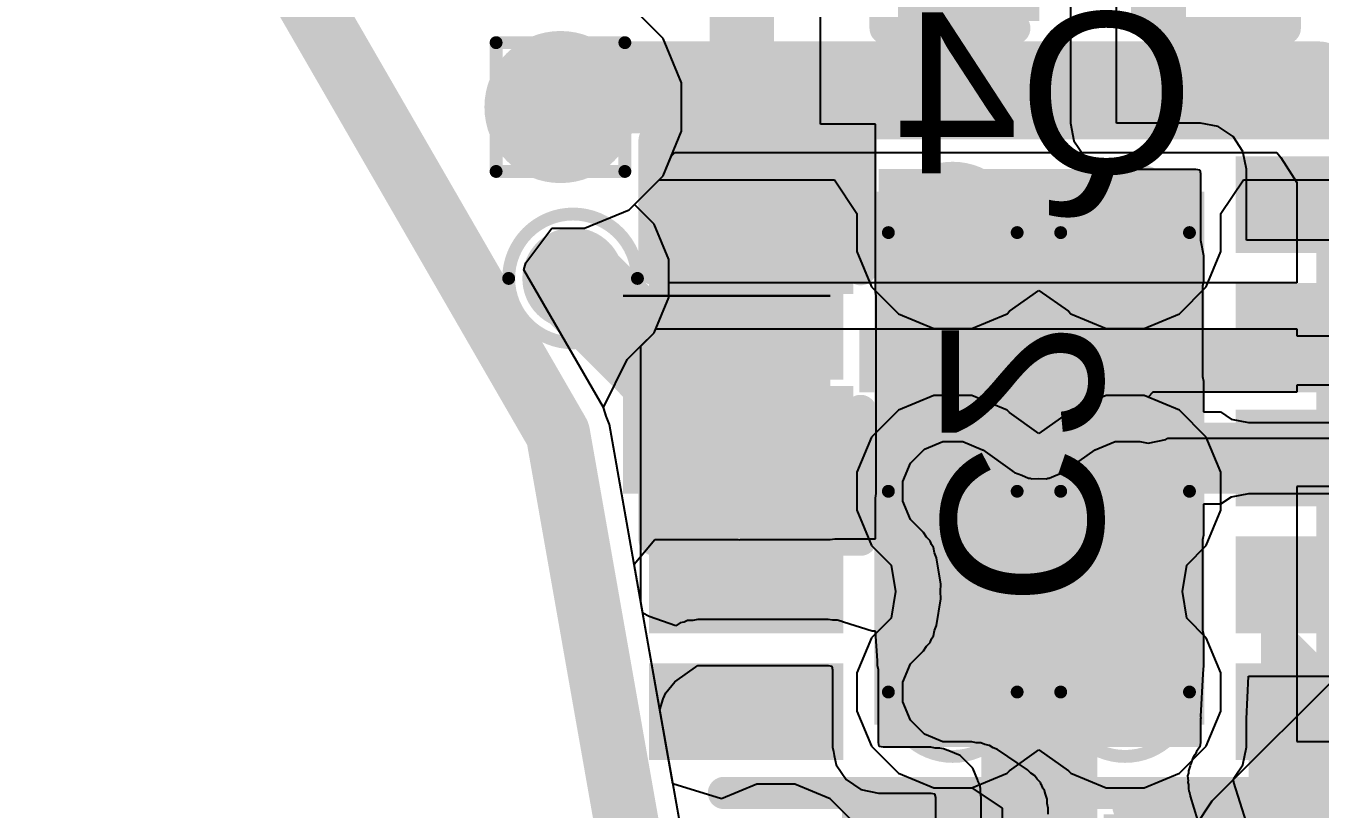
# Model space of a CAD drawing. Header units: inches. Extents: x -13 to 254, y -7 to 63.
# Drawn here: x -7.52 to -2.42, y 21.26 to 24.35 of the extents above; entities that cross this region are included whole.
import ezdxf

# ---------------------------------------------------------------- set-up
doc = ezdxf.new("R2010")
doc.units = ezdxf.units.IN
for name, color, linetype in [('Board Shape', 216, 'Continuous'), ('Bottom Layer', 5, 'Continuous'), ('Bottom Overlay', 54, 'Continuous'), ('Bottom Paste', 16, 'Continuous'), ('Bottom Solder', 6, 'Continuous'), ('Drill Drawing', 1, 'Continuous'), ('GND', 16, 'Continuous'), ('POWER', 76, 'Continuous'), ('Top Layer', 1, 'Continuous'), ('Top Overlay', 2, 'Continuous'), ('Top Paste', 8, 'Continuous'), ('Top Solder', 216, 'Continuous'), ('Via Holes', 16, 'Continuous')]:
    doc.layers.add(name, color=color, linetype=linetype)
doc.styles.add('Arial', font='', dxfattribs={"height": 0.2})
doc.styles.get('Arial').set_extended_font_data('Arial')

# ---------------------------------------------------------------- blocks, each defined once
blk = doc.blocks.new('SON_10_EP_2_5_2_5__1')
at = {"layer": 'Top Layer'}
for points in [[(-1.49, 1.14), (-0.825, 1.14), (-0.825, 0.86), (-1.49, 0.86)], [(0.825, 1.14), (1.49, 1.14), (1.49, 0.86), (0.825, 0.86)], [(-0.6, 1), (0.6, 1), (0.6, -1), (-0.6, -1)], [(-1.49, 0.6399), (-0.825, 0.6399), (-0.825, 0.3599), (-1.49, 0.3599)], [(0.825, 0.6399), (1.49, 0.6399), (1.49, 0.3599), (0.825, 0.3599)], [(-1.49, 0.14), (-0.825, 0.14), (-0.825, -0.14), (-1.49, -0.14)], [(0.825, 0.14), (1.49, 0.14), (1.49, -0.14), (0.825, -0.14)], [(-1.49, -0.3601), (-0.825, -0.3601), (-0.825, -0.6401), (-1.49, -0.6401)], [(0.825, -0.3601), (1.49, -0.3601), (1.49, -0.6401), (0.825, -0.6401)], [(-1.49, -0.86), (-0.825, -0.86), (-0.825, -1.14), (-1.49, -1.14)], [(0.825, -0.86), (1.49, -0.86), (1.49, -1.14), (0.825, -1.14)]]:
    blk.add_hatch(color=1, dxfattribs=at).paths.add_polyline_path(points)
at = {"layer": 'Top Paste'}
for points in [[(-1.49, 1.14), (-0.825, 1.14), (-0.825, 0.86), (-1.49, 0.86)], [(0.825, 1.14), (1.49, 1.14), (1.49, 0.86), (0.825, 0.86)], [(-0.6, 1), (0.6, 1), (0.6, -1), (-0.6, -1)], [(-1.49, 0.6399), (-0.825, 0.6399), (-0.825, 0.3599), (-1.49, 0.3599)], [(0.825, 0.6399), (1.49, 0.6399), (1.49, 0.3599), (0.825, 0.3599)], [(-1.49, 0.14), (-0.825, 0.14), (-0.825, -0.14), (-1.49, -0.14)], [(0.825, 0.14), (1.49, 0.14), (1.49, -0.14), (0.825, -0.14)], [(-1.49, -0.3601), (-0.825, -0.3601), (-0.825, -0.6401), (-1.49, -0.6401)], [(0.825, -0.3601), (1.49, -0.3601), (1.49, -0.6401), (0.825, -0.6401)], [(-1.49, -0.86), (-0.825, -0.86), (-0.825, -1.14), (-1.49, -1.14)], [(0.825, -0.86), (1.49, -0.86), (1.49, -1.14), (0.825, -1.14)]]:
    blk.add_hatch(color=8, dxfattribs=at).paths.add_polyline_path(points)
at = {"layer": 'Top Solder'}
for points in [[(-1.5408, 1.1908), (-0.7742, 1.1908), (-0.7742, 0.8092), (-1.5408, 0.8092)], [(0.7742, 1.1908), (1.5408, 1.1908), (1.5408, 0.8092), (0.7742, 0.8092)], [(-0.6508, 1.0508), (0.6508, 1.0508), (0.6508, -1.0508), (-0.6508, -1.0508)], [(-1.5408, 0.6907), (-0.7742, 0.6907), (-0.7742, 0.3091), (-1.5408, 0.3091)], [(0.7742, 0.6907), (1.5408, 0.6907), (1.5408, 0.3091), (0.7742, 0.3091)], [(-1.5408, 0.1908), (-0.7742, 0.1908), (-0.7742, -0.1908), (-1.5408, -0.1908)], [(0.7742, 0.1908), (1.5408, 0.1908), (1.5408, -0.1908), (0.7742, -0.1908)], [(-1.5408, -0.3093), (-0.7742, -0.3093), (-0.7742, -0.6909), (-1.5408, -0.6909)], [(0.7742, -0.3093), (1.5408, -0.3093), (1.5408, -0.6909), (0.7742, -0.6909)], [(-1.5408, -0.8092), (-0.7742, -0.8092), (-0.7742, -1.1908), (-1.5408, -1.1908)], [(0.7742, -0.8092), (1.5408, -0.8092), (1.5408, -1.1908), (0.7742, -1.1908)]]:
    blk.add_hatch(color=216, dxfattribs=at).paths.add_polyline_path(points)
at = {"layer": 'Top Overlay', "const_width": 0.127}
for points in [[(1.2446, 1.3208), (-1.27, 1.3208)], [(-1.6147, 1.0254), (-1.7417, 1.1524)], [(-1.7417, 0.8984), (-1.7417, 1.1524)], [(-1.6147, 1.0254), (-1.7417, 0.8984)], [(1.2446, -1.3208), (-1.27, -1.3208)]]:
    blk.add_lwpolyline(points, dxfattribs=at)
at = {"layer": 'Top Overlay', "const_width": 0.0635}
for points in [[(-1.3017, 1.3208, 1), (-1.2383, 1.3208, 1)], [(1.2128, 1.3208, 1), (1.2764, 1.3208, 1)], [(-1.7734, 1.1524, 1), (-1.7099, 1.1524, 1)], [(-1.7734, 1.1524, 1), (-1.7099, 1.1524, 1)], [(-1.6464, 1.0254, 1), (-1.5829, 1.0254, 1)], [(-1.6464, 1.0254, 1), (-1.5829, 1.0254, 1)], [(-1.7734, 0.8984, 1), (-1.7099, 0.8984, 1)], [(-1.7734, 0.8984, 1), (-1.7099, 0.8984, 1)], [(-1.3017, -1.3208, 1), (-1.2383, -1.3208, 1)], [(1.2128, -1.3208, 1), (1.2764, -1.3208, 1)]]:
    blk.add_lwpolyline(points, format="xyb", close=True, dxfattribs=at)
blk = doc.blocks.new('20_VQFN__3_3__B_50')
at = {"layer": 'Bottom Solder'}
for points in [[(-1.8516, 1.0266), (-0.9484, 1.0266), (-0.9484, 0.5734), (-1.8516, 0.5734)], [(-1.8516, 0.6266), (-0.9484, 0.6266), (-0.9484, 0.1734), (-1.8516, 0.1734)], [(-1.8516, 0.2266), (-0.9484, 0.2266), (-0.9484, -0.2266), (-1.8516, -0.2266)], [(-1.8516, -0.1734), (-0.9484, -0.1734), (-0.9484, -0.6266), (-1.8516, -0.6266)], [(-1.8516, -0.5734), (-0.9484, -0.5734), (-0.9484, -1.0266), (-1.8516, -1.0266)]]:
    blk.add_hatch(color=6, dxfattribs=at).paths.add_polyline_path(points)
at = {"layer": 'Bottom Overlay', "const_width": 0.127}
for points in [[(-2.0066, -0.6858), (-1.8796, -0.8128)], [(-2.0066, -0.9398), (-2.0066, -0.6858)], [(-2.0066, -0.9398), (-1.8796, -0.8128)]]:
    blk.add_lwpolyline(points, dxfattribs=at)
at = {"layer": 'Bottom Overlay', "const_width": 0.0635}
for points in [[(-2.0383, -0.6858, 1), (-1.9748, -0.6858, 1)], [(-2.0383, -0.6858, 1), (-1.9748, -0.6858, 1)], [(-1.9114, -0.8128, 1), (-1.8478, -0.8128, 1)], [(-1.9114, -0.8128, 1), (-1.8478, -0.8128, 1)], [(-2.0383, -0.9398, 1), (-1.9748, -0.9398, 1)], [(-2.0383, -0.9398, 1), (-1.9748, -0.9398, 1)]]:
    blk.add_lwpolyline(points, format="xyb", close=True, dxfattribs=at)
blk = doc.blocks.new('C___0402_70')
at = {"layer": 'Top Layer'}
for points in [[(-0.6985, -0.3175), (-0.6985, 0.3175), (-0.2413, 0.3175), (-0.2413, -0.3175)], [(0.2413, -0.3175), (0.2413, 0.3175), (0.6985, 0.3175), (0.6985, -0.3175)]]:
    blk.add_hatch(color=1, dxfattribs=at).paths.add_polyline_path(points)
at = {"layer": 'Top Paste'}
for points in [[(-0.6985, -0.3175), (-0.6985, 0.3175), (-0.2413, 0.3175), (-0.2413, -0.3175)], [(0.2413, -0.3175), (0.2413, 0.3175), (0.6985, 0.3175), (0.6985, -0.3175)]]:
    blk.add_hatch(color=8, dxfattribs=at).paths.add_polyline_path(points)
at = {"layer": 'Top Solder'}
for points in [[(-0.7585, -0.3775), (-0.7585, 0.3775), (-0.1813, 0.3775), (-0.1813, -0.3775)], [(0.1813, -0.3775), (0.1813, 0.3775), (0.7585, 0.3775), (0.7585, -0.3775)]]:
    blk.add_hatch(color=216, dxfattribs=at).paths.add_polyline_path(points)
at = {"layer": 'Top Overlay', "const_width": 0.127}
for points in [[(-0.2794, 0.4064), (-0.7874, 0.4064)], [(-0.7874, 0.4064), (-0.7874, -0.4064)], [(0.7874, 0.4064), (0.2794, 0.4064)], [(0.7874, 0.4064), (0.7874, -0.4064)], [(-0.2794, -0.4064), (-0.7874, -0.4064)], [(0.7874, -0.4064), (0.2794, -0.4064)]]:
    blk.add_lwpolyline(points, dxfattribs=at)
at = {"layer": 'Top Overlay', "const_width": 0.0635}
for points in [[(-0.8191, 0.4064, 1), (-0.7556, 0.4064, 1)], [(-0.8191, 0.4064, 1), (-0.7556, 0.4064, 1)], [(-0.3111, 0.4064, 1), (-0.2477, 0.4064, 1)], [(0.2477, 0.4064, 1), (0.3111, 0.4064, 1)], [(0.7556, 0.4064, 1), (0.8191, 0.4064, 1)], [(0.7556, 0.4064, 1), (0.8191, 0.4064, 1)], [(-0.8191, -0.4064, 1), (-0.7556, -0.4064, 1)], [(-0.8191, -0.4064, 1), (-0.7556, -0.4064, 1)], [(-0.3111, -0.4064, 1), (-0.2477, -0.4064, 1)], [(0.2477, -0.4064, 1), (0.3111, -0.4064, 1)], [(0.7556, -0.4064, 1), (0.8191, -0.4064, 1)], [(0.7556, -0.4064, 1), (0.8191, -0.4064, 1)]]:
    blk.add_lwpolyline(points, format="xyb", close=True, dxfattribs=at)
blk = doc.blocks.new('C___0402_B_73')
at = {"layer": 'Bottom Layer'}
for points in [[(-0.2413, 0.3175), (-0.2413, -0.3175), (-0.6985, -0.3175), (-0.6985, 0.3175)], [(0.6985, 0.3175), (0.6985, -0.3175), (0.2413, -0.3175), (0.2413, 0.3175)]]:
    blk.add_hatch(color=5, dxfattribs=at).paths.add_polyline_path(points)
at = {"layer": 'Bottom Paste'}
for points in [[(-0.2413, 0.3175), (-0.2413, -0.3175), (-0.6985, -0.3175), (-0.6985, 0.3175)], [(0.6985, 0.3175), (0.6985, -0.3175), (0.2413, -0.3175), (0.2413, 0.3175)]]:
    blk.add_hatch(color=16, dxfattribs=at).paths.add_polyline_path(points)
at = {"layer": 'Bottom Solder'}
for points in [[(-0.1813, 0.3775), (-0.1813, -0.3775), (-0.7585, -0.3775), (-0.7585, 0.3775)], [(0.7585, 0.3775), (0.7585, -0.3775), (0.1813, -0.3775), (0.1813, 0.3775)]]:
    blk.add_hatch(color=6, dxfattribs=at).paths.add_polyline_path(points)
at = {"layer": 'Bottom Overlay', "const_width": 0.127}
for points in [[(-0.7874, -0.4064), (-0.7874, 0.4064)], [(-0.2794, 0.4064), (-0.7874, 0.4064)], [(0.7874, 0.4064), (0.2794, 0.4064)], [(0.7874, -0.4064), (0.7874, 0.4064)], [(-0.2794, -0.4064), (-0.7874, -0.4064)], [(0.7874, -0.4064), (0.2794, -0.4064)]]:
    blk.add_lwpolyline(points, dxfattribs=at)
at = {"layer": 'Bottom Overlay', "const_width": 0.0635}
for points in [[(-0.8191, 0.4064, 1), (-0.7556, 0.4064, 1)], [(-0.8191, 0.4064, 1), (-0.7556, 0.4064, 1)], [(-0.3111, 0.4064, 1), (-0.2477, 0.4064, 1)], [(0.2477, 0.4064, 1), (0.3111, 0.4064, 1)], [(0.7556, 0.4064, 1), (0.8191, 0.4064, 1)], [(0.7556, 0.4064, 1), (0.8191, 0.4064, 1)], [(-0.8191, -0.4064, 1), (-0.7556, -0.4064, 1)], [(-0.8191, -0.4064, 1), (-0.7556, -0.4064, 1)], [(-0.3111, -0.4064, 1), (-0.2477, -0.4064, 1)], [(0.2477, -0.4064, 1), (0.3111, -0.4064, 1)], [(0.7556, -0.4064, 1), (0.8191, -0.4064, 1)], [(0.7556, -0.4064, 1), (0.8191, -0.4064, 1)]]:
    blk.add_lwpolyline(points, format="xyb", close=True, dxfattribs=at)
blk = doc.blocks.new('C___0402_B_74')
at = {"layer": 'Bottom Layer'}
for points in [[(-0.2413, 0.3175), (-0.2413, -0.3175), (-0.6985, -0.3175), (-0.6985, 0.3175)], [(0.6985, 0.3175), (0.6985, -0.3175), (0.2413, -0.3175), (0.2413, 0.3175)]]:
    blk.add_hatch(color=5, dxfattribs=at).paths.add_polyline_path(points)
at = {"layer": 'Bottom Paste'}
for points in [[(-0.2413, 0.3175), (-0.2413, -0.3175), (-0.6985, -0.3175), (-0.6985, 0.3175)], [(0.6985, 0.3175), (0.6985, -0.3175), (0.2413, -0.3175), (0.2413, 0.3175)]]:
    blk.add_hatch(color=16, dxfattribs=at).paths.add_polyline_path(points)
at = {"layer": 'Bottom Solder'}
for points in [[(-0.1813, 0.3775), (-0.1813, -0.3775), (-0.7585, -0.3775), (-0.7585, 0.3775)], [(0.7585, 0.3775), (0.7585, -0.3775), (0.1813, -0.3775), (0.1813, 0.3775)]]:
    blk.add_hatch(color=6, dxfattribs=at).paths.add_polyline_path(points)
at = {"layer": 'Bottom Overlay', "const_width": 0.127}
for points in [[(-0.7874, 0.4064), (-0.7874, -0.4064)], [(-0.2794, 0.4064), (-0.7874, 0.4064)], [(0.7874, 0.4064), (0.2794, 0.4064)], [(0.7874, 0.4064), (0.7874, -0.4064)], [(-0.2794, -0.4064), (-0.7874, -0.4064)], [(0.7874, -0.4064), (0.2794, -0.4064)]]:
    blk.add_lwpolyline(points, dxfattribs=at)
at = {"layer": 'Bottom Overlay', "const_width": 0.0635}
for points in [[(-0.8191, 0.4064, 1), (-0.7556, 0.4064, 1)], [(-0.8191, 0.4064, 1), (-0.7556, 0.4064, 1)], [(-0.3111, 0.4064, 1), (-0.2477, 0.4064, 1)], [(0.2477, 0.4064, 1), (0.3111, 0.4064, 1)], [(0.7556, 0.4064, 1), (0.8191, 0.4064, 1)], [(0.7556, 0.4064, 1), (0.8191, 0.4064, 1)], [(-0.8191, -0.4064, 1), (-0.7556, -0.4064, 1)], [(-0.8191, -0.4064, 1), (-0.7556, -0.4064, 1)], [(-0.3111, -0.4064, 1), (-0.2477, -0.4064, 1)], [(0.2477, -0.4064, 1), (0.3111, -0.4064, 1)], [(0.7556, -0.4064, 1), (0.8191, -0.4064, 1)], [(0.7556, -0.4064, 1), (0.8191, -0.4064, 1)]]:
    blk.add_lwpolyline(points, format="xyb", close=True, dxfattribs=at)

msp = doc.modelspace()

# ---------------------------------------------------------------- hatches: boundary and pattern name
at = {"layer": 'Bottom Layer'}
h = msp.add_hatch(color=5, dxfattribs=at)
edge = h.paths.add_edge_path()
edge.add_arc((-5.413, 24.0314), 0.3, 0, 360)
h = msp.add_hatch(color=5, dxfattribs=at)
edge = h.paths.add_edge_path()
edge.add_arc((-3.8656, 23.5362), 0.2, 0, 360)
h = msp.add_hatch(color=5, dxfattribs=at)
edge = h.paths.add_edge_path()
edge.add_arc((-3.1859, 23.5362), 0.2, 0, 360)
h = msp.add_hatch(color=5, dxfattribs=at)
edge = h.paths.add_edge_path()
edge.add_arc((-5.3634, 23.3554), 0.2, 0, 360)
msp.add_hatch(color=5, dxfattribs=at).paths.add_polyline_path([(-4.2343, 22.9064), (-1.6301, 22.9064), (-1.6301, 23.1564), (-4.2343, 23.1564)])
h = msp.add_hatch(color=5, dxfattribs=at)
edge = h.paths.add_edge_path()
edge.add_arc((-3.8656, 22.5158), 0.2, 0, 360)
h = msp.add_hatch(color=5, dxfattribs=at)
edge = h.paths.add_edge_path()
edge.add_arc((-3.1859, 22.5158), 0.2, 0, 360)
h = msp.add_hatch(color=5, dxfattribs=at)
edge = h.paths.add_edge_path()
edge.add_arc((-3.8656, 21.724), 0.2, 0, 360)
h = msp.add_hatch(color=5, dxfattribs=at)
edge = h.paths.add_edge_path()
edge.add_arc((-3.1859, 21.724), 0.2, 0, 360)
at = {"layer": 'GND'}
h = msp.add_hatch(color=16, dxfattribs=at)
edge = h.paths.add_edge_path()
edge.add_arc((-5.413, 24.0314), 0.3, 0, 360)
h = msp.add_hatch(color=16, dxfattribs=at)
edge = h.paths.add_edge_path()
edge.add_arc((-3.8656, 23.5362), 0.2, 0, 360)
h = msp.add_hatch(color=16, dxfattribs=at)
edge = h.paths.add_edge_path()
edge.add_arc((-3.1859, 23.5362), 0.2, 0, 360)
h = msp.add_hatch(color=16, dxfattribs=at)
edge = h.paths.add_edge_path()
edge.add_arc((-5.3634, 23.3554), 0.2, 0, 360)
h = msp.add_hatch(color=16, dxfattribs=at)
edge = h.paths.add_edge_path()
edge.add_arc((-3.8656, 22.5158), 0.2, 0, 360)
h = msp.add_hatch(color=16, dxfattribs=at)
edge = h.paths.add_edge_path()
edge.add_arc((-3.1859, 22.5158), 0.2, 0, 360)
h = msp.add_hatch(color=16, dxfattribs=at)
edge = h.paths.add_edge_path()
edge.add_arc((-3.8656, 21.724), 0.2, 0, 360)
h = msp.add_hatch(color=16, dxfattribs=at)
edge = h.paths.add_edge_path()
edge.add_arc((-3.1859, 21.724), 0.2, 0, 360)
at = {"layer": 'POWER'}
h = msp.add_hatch(color=76, dxfattribs=at)
edge = h.paths.add_edge_path()
edge.add_arc((-5.413, 24.0314), 0.3, 0, 360)
h = msp.add_hatch(color=76, dxfattribs=at)
edge = h.paths.add_edge_path()
edge.add_arc((-3.8656, 23.5362), 0.2, 0, 360)
h = msp.add_hatch(color=76, dxfattribs=at)
edge = h.paths.add_edge_path()
edge.add_arc((-3.1859, 23.5362), 0.2, 0, 360)
h = msp.add_hatch(color=76, dxfattribs=at)
edge = h.paths.add_edge_path()
edge.add_arc((-5.3634, 23.3554), 0.2, 0, 360)
h = msp.add_hatch(color=76, dxfattribs=at)
edge = h.paths.add_edge_path()
edge.add_arc((-3.8656, 22.5158), 0.2, 0, 360)
h = msp.add_hatch(color=76, dxfattribs=at)
edge = h.paths.add_edge_path()
edge.add_arc((-3.1859, 22.5158), 0.2, 0, 360)
h = msp.add_hatch(color=76, dxfattribs=at)
edge = h.paths.add_edge_path()
edge.add_arc((-3.8656, 21.724), 0.2, 0, 360)
h = msp.add_hatch(color=76, dxfattribs=at)
edge = h.paths.add_edge_path()
edge.add_arc((-3.1859, 21.724), 0.2, 0, 360)
at = {"layer": 'Top Layer'}
h = msp.add_hatch(color=1, dxfattribs=at)
edge = h.paths.add_edge_path()
edge.add_arc((-5.413, 24.0314), 0.3, 0, 360)
for points in [[(-4.1584, 21.5066), (-2.8884, 21.5066), (-2.8884, 23.7867), (-4.1584, 23.7867)], [(-5.1662, 23.2868), (-5.1662, 22.5066), (-4.3486, 22.5066), (-4.3486, 23.2868)], [(-2.6986, 22.9683), (-2.3661, 22.9683), (-2.3661, 23.3247), (-2.6986, 23.3247)], [(-3.5236, 22.7867), (-3.5236, 22.5066), (-2.0336, 22.5066), (-2.0336, 22.7867)], [(-2.6986, 21.9683), (-2.3661, 21.9683), (-2.3661, 22.3247), (-2.6986, 22.3247)], [(-3.753, 20.363), (-3.2958, 20.363), (-3.2958, 21.9163), (-3.753, 21.9163)], [(-2.6986, 21.7867), (-2.6986, 20.3476), (-1.9801, 20.3476), (-1.9801, 21.7867)]]:
    msp.add_hatch(color=1, dxfattribs=at).paths.add_polyline_path(points)
h = msp.add_hatch(color=1, dxfattribs=at)
edge = h.paths.add_edge_path()
edge.add_arc((-3.8656, 23.5362), 0.2, 0, 360)
h = msp.add_hatch(color=1, dxfattribs=at)
edge = h.paths.add_edge_path()
edge.add_arc((-3.1859, 23.5362), 0.2, 0, 360)
h = msp.add_hatch(color=1, dxfattribs=at)
edge = h.paths.add_edge_path()
edge.add_arc((-5.3634, 23.3554), 0.2, 0, 360)
h = msp.add_hatch(color=1, dxfattribs=at)
edge = h.paths.add_edge_path()
edge.add_arc((-3.8656, 22.5158), 0.2, 0, 360)
h = msp.add_hatch(color=1, dxfattribs=at)
edge = h.paths.add_edge_path()
edge.add_arc((-3.1859, 22.5158), 0.2, 0, 360)
h = msp.add_hatch(color=1, dxfattribs=at)
edge = h.paths.add_edge_path()
edge.add_arc((-3.8656, 21.724), 0.2, 0, 360)
h = msp.add_hatch(color=1, dxfattribs=at)
edge = h.paths.add_edge_path()
edge.add_arc((-3.1859, 21.724), 0.2, 0, 360)
at = {"layer": 'Via Holes'}
h = msp.add_hatch(color=7, dxfattribs=at)
edge = h.paths.add_edge_path()
edge.add_arc((-5.413, 24.0314), 0.15, 0, 360)
h = msp.add_hatch(color=7, dxfattribs=at)
edge = h.paths.add_edge_path()
edge.add_arc((-3.8656, 23.5362), 0.1, 0, 360)
h = msp.add_hatch(color=7, dxfattribs=at)
edge = h.paths.add_edge_path()
edge.add_arc((-3.1859, 23.5362), 0.1, 0, 360)
h = msp.add_hatch(color=7, dxfattribs=at)
edge = h.paths.add_edge_path()
edge.add_arc((-5.3634, 23.3554), 0.1, 0, 360)
h = msp.add_hatch(color=7, dxfattribs=at)
edge = h.paths.add_edge_path()
edge.add_arc((-3.8656, 22.5158), 0.1, 0, 360)
h = msp.add_hatch(color=7, dxfattribs=at)
edge = h.paths.add_edge_path()
edge.add_arc((-3.1859, 22.5158), 0.1, 0, 360)
h = msp.add_hatch(color=7, dxfattribs=at)
edge = h.paths.add_edge_path()
edge.add_arc((-3.8656, 21.724), 0.1, 0, 360)
h = msp.add_hatch(color=7, dxfattribs=at)
edge = h.paths.add_edge_path()
edge.add_arc((-3.1859, 21.724), 0.1, 0, 360)

# ---------------------------------------------------------------- linework, layer by layer
at = {"layer": 'Board Shape', "const_width": 0.254}
for points in [[(-12.5, 35), (-5.4232, 22.7426)], [(-5.4232, 22.7426), (-3, 9)]]:
    msp.add_lwpolyline(points, dxfattribs=at)
at = {"layer": 'Board Shape', "const_width": 0.127}
msp.add_lwpolyline([(-5.4867, 22.7426, 1), (-5.3597, 22.7426, 1)], format="xyb", close=True, dxfattribs=at)
msp.add_lwpolyline([(-5.4867, 22.7426, 1), (-5.3597, 22.7426, 1)], format="xyb", close=True, dxfattribs=at)
at = {"layer": 'Bottom Layer'}
for p, q in [((-4.9753, 23.8395), (-4.9625, 23.8523)), ((-4.9625, 23.8523), (-2.5874, 23.8523)), ((-2.5874, 23.8523), (-2.5721, 23.8325)), ((-5.0079, 23.7607), (-4.9753, 23.8395)), ((-2.5721, 23.8325), (-2.5079, 23.7342)), ((-5.1212, 23.6475), (-5.0079, 23.7607)), ((-2.5079, 23.7342), (-2.5079, 23.7342)), ((-2.5079, 23.7342), (-2.5079, 23.7342)), ((-2.5079, 23.7342), (-2.5079, 23.3377)), ((-5.0431, 23.5694), (-5.1212, 23.6475)), ((-4.9856, 23.4306), (-5.0431, 23.5694)), ((-4.9856, 23.3377), (-4.9856, 23.4306)), ((-2.5079, 23.3377), (-4.9856, 23.3377)), ((-5.0955, 23.089), (-5.0431, 23.1414)), ((-5.0431, 23.1414), (-5.0369, 23.1564)), ((-5.0369, 23.1564), (-2.5079, 23.1564)), ((-2.5079, 23.1564), (-2.5079, 23.1286)), ((-2.5079, 23.1286), (-1.6301, 23.1286)), ((-5.0955, 22.0771), (-5.0955, 23.089)), ((-1.6301, 22.9342), (-2.5079, 22.9342)), ((-2.5079, 22.9342), (-2.5079, 22.9064)), ((-3.9407, 22.8936), (-4.0796, 22.8361)), ((-3.7904, 22.8936), (-3.9407, 22.8936)), ((-3.6516, 22.8361), (-3.7904, 22.8936)), ((-3.2611, 22.8936), (-3.3999, 22.8361)), ((-3.1108, 22.8936), (-3.2611, 22.8936)), ((-3.0951, 22.8871), (-3.1108, 22.8936)), ((-3.0758, 22.9064), (-3.0951, 22.8871)), ((-2.5079, 22.9064), (-3.0758, 22.9064)), ((-4.0796, 22.8361), (-4.1859, 22.7298)), ((-3.6419, 22.8264), (-3.6516, 22.8361)), ((-3.5258, 22.7437), (-3.6419, 22.8264)), ((-3.4096, 22.8264), (-3.5258, 22.7437)), ((-3.3999, 22.8361), (-3.4096, 22.8264)), ((-4.1859, 22.7298), (-4.2434, 22.5909)), ((-3.0951, 22.7058), (-3.0257, 22.7196)), ((-3.0257, 22.7196), (-3.0175, 22.7251)), ((-3.0257, 22.7196), (-3.0257, 22.7196)), ((-3.0257, 22.7196), (-3.0257, 22.7196)), ((-3.0175, 22.7251), (-1.6301, 22.7251)), ((-4.0322, 22.6271), (-3.9769, 22.6824)), ((-3.9769, 22.6824), (-3.9047, 22.7123)), ((-3.9047, 22.7123), (-3.8265, 22.7123)), ((-3.8265, 22.7123), (-3.7481, 22.6798)), ((-3.7481, 22.6798), (-3.7471, 22.6787)), ((-3.7471, 22.6787), (-3.6309, 22.596)), ((-3.4206, 22.596), (-3.3045, 22.6787)), ((-3.3045, 22.6787), (-3.3034, 22.6798)), ((-3.3034, 22.6798), (-3.225, 22.7123)), ((-3.225, 22.7123), (-3.1278, 22.7123)), ((-3.1278, 22.7123), (-3.0951, 22.7058)), ((-3.0951, 22.7058), (-3.0951, 22.7058)), ((-3.0951, 22.7058), (-3.0951, 22.7058)), ((-4.0621, 22.5549), (-4.0322, 22.6271)), ((-4.2434, 22.5909), (-4.2434, 22.4407)), ((-3.6309, 22.596), (-3.6259, 22.5938)), ((-3.6259, 22.5938), (-3.622, 22.5901)), ((-3.622, 22.5901), (-3.5938, 22.5794)), ((-3.5938, 22.5794), (-3.5664, 22.567)), ((-3.5664, 22.567), (-3.5609, 22.5669)), ((-3.5609, 22.5669), (-3.5558, 22.565)), ((-3.5558, 22.565), (-3.5258, 22.5658)), ((-3.5258, 22.5658), (-3.4957, 22.565)), ((-3.4957, 22.565), (-3.4906, 22.5669)), ((-3.4906, 22.5669), (-3.4851, 22.567)), ((-3.4851, 22.567), (-3.4577, 22.5794)), ((-3.4577, 22.5794), (-3.4296, 22.5901)), ((-3.4296, 22.5901), (-3.4256, 22.5938)), ((-3.4256, 22.5938), (-3.4206, 22.596)), ((-4.0621, 22.4767), (-4.0621, 22.5549)), ((-1.4523, 22.5342), (-2.5079, 22.5342)), ((-2.5079, 22.5342), (-2.5079, 21.5286)), ((-4.0322, 22.4045), (-4.0621, 22.4767)), ((-4.2434, 22.4407), (-4.1859, 22.3018)), ((-3.9806, 22.3529), (-4.0322, 22.4045)), ((-3.9688, 22.3353), (-3.9806, 22.3529)), ((-3.9545, 22.3199), (-3.9688, 22.3353)), ((-3.9494, 22.3062), (-3.9545, 22.3199)), ((-4.1859, 22.3018), (-4.1087, 22.2247)), ((-3.9413, 22.294), (-3.9494, 22.3062)), ((-3.9371, 22.2734), (-3.9413, 22.294)), ((-3.9298, 22.2536), (-3.9371, 22.2734)), ((-4.1087, 22.2247), (-4.0918, 22.1199)), ((-3.9129, 22.1488), (-3.9298, 22.2536)), ((-4.0918, 22.1199), (-4.1087, 22.0151)), ((-3.9139, 22.1199), (-3.9129, 22.1488)), ((-3.9129, 22.091), (-3.9139, 22.1199)), ((-4.5758, 19.1296), (-5.0955, 22.0771)), ((-3.9298, 21.9862), (-3.9129, 22.091)), ((-4.1087, 22.0151), (-4.1859, 21.938)), ((-3.9413, 21.9458), (-3.9371, 21.9665)), ((-3.9371, 21.9665), (-3.9298, 21.9862)), ((-4.1859, 21.938), (-4.2434, 21.7992)), ((-3.9806, 21.887), (-3.9688, 21.9045)), ((-3.9688, 21.9045), (-3.9545, 21.9199)), ((-3.9545, 21.9199), (-3.9494, 21.9336)), ((-3.9494, 21.9336), (-3.9413, 21.9458)), ((-4.0322, 21.8353), (-3.9806, 21.887)), ((-4.0621, 21.7631), (-4.0322, 21.8353)), ((-4.2434, 21.7992), (-4.2434, 21.6489)), ((-4.0621, 21.6849), (-4.0621, 21.7631)), ((-4.2434, 21.6489), (-4.1859, 21.51)), ((-4.0322, 21.6127), (-4.0621, 21.6849)), ((-3.9769, 21.5574), (-4.0322, 21.6127)), ((-3.9047, 21.5275), (-3.9769, 21.5574)), ((-4.1859, 21.51), (-4.0796, 21.4037)), ((-3.7904, 21.5275), (-3.9047, 21.5275)), ((-3.7729, 21.524), (-3.7904, 21.5275)), ((-3.7551, 21.524), (-3.7729, 21.524)), ((-3.7386, 21.5172), (-3.7551, 21.524)), ((-3.7211, 21.5137), (-3.7386, 21.5172)), ((-3.7062, 21.5038), (-3.7211, 21.5137)), ((-3.6897, 21.4969), (-3.7062, 21.5038)), ((-3.5702, 21.417), (-3.6897, 21.4969)), ((-2.5079, 21.5286), (-2.2908, 21.5286)), ((-4.0796, 21.4037), (-3.9407, 21.3462)), ((-3.5575, 21.4044), (-3.5702, 21.417)), ((-3.5427, 21.3945), (-3.5575, 21.4044)), ((-3.5328, 21.3797), (-3.5427, 21.3945)), ((-3.9407, 21.3462), (-3.7904, 21.3462)), ((-3.7904, 21.3462), (-3.6709, 21.2663)), ((-3.5201, 21.367), (-3.5328, 21.3797)), ((-3.5169, 21.3592), (-3.5201, 21.367)), ((-3.5152, 21.3592), (-3.5169, 21.3592)), ((-3.5099, 21.3454), (-3.5152, 21.3592)), ((-3.5034, 21.3357), (-3.5099, 21.3454)), ((-3.5004, 21.3209), (-3.5034, 21.3357)), ((-3.4931, 21.3017), (-3.5004, 21.3209)), ((-3.4931, 21.2838), (-3.4931, 21.3017)), ((-3.6709, 21.2663), (-3.6709, 19.1296)), ((-3.4896, 21.2664), (-3.4931, 21.2838)), ((-3.4896, 21.2663), (-3.4896, 21.2664)), ((-3.4896, 21.2428), (-3.4896, 21.2663))]:
    msp.add_line(p, q, dxfattribs=at)
for points, const_width in [([(-5.2944, 24.1631), (-2.4206, 24.1631)], 0.254), ([(-5.2075, 24.0468), (-5.1177, 24.1366)], 0.254), ([(-2.4206, 24.1631), (-1.9689, 23.7114)], 0.254), ([(-5.3194, 24.0314), (-5.2532, 24.0976)], 0.254), ([(-4.6356, 23.5362), (-4.0028, 23.5362)], 0.1778), ([(-4.0057, 23.5392), (-4.0028, 23.5362)], 0.1778), ([(-4.0028, 23.5362), (-3.8656, 23.5362)], 0.1778), ([(-3.8656, 23.5362), (-3.1859, 23.5362)], 0.1778)]:
    msp.add_lwpolyline(points, dxfattribs=dict(at, const_width=const_width))
for points, const_width in [([(-5.3579, 24.1631, 1), (-5.2309, 24.1631, 1)], 0.127), ([(-5.1812, 24.1366, 1), (-5.0542, 24.1366, 1)], 0.127), ([(-2.4841, 24.1631, 1), (-2.3571, 24.1631, 1)], 0.127), ([(-2.4841, 24.1631, 1), (-2.3571, 24.1631, 1)], 0.127), ([(-5.3167, 24.0976, 1), (-5.1897, 24.0976, 1)], 0.127), ([(-5.3829, 24.0314, 1), (-5.2559, 24.0314, 1)], 0.127), ([(-5.271, 24.0468, 1), (-5.144, 24.0468, 1)], 0.127), ([(-4.68, 23.5362, 1), (-4.5911, 23.5362, 1)], 0.0889), ([(-4.0502, 23.5392, 1), (-3.9613, 23.5392, 1)], 0.0889), ([(-4.0472, 23.5362, 1), (-3.9583, 23.5362, 1)], 0.0889), ([(-4.0472, 23.5362, 1), (-3.9583, 23.5362, 1)], 0.0889), ([(-4.0472, 23.5362, 1), (-3.9583, 23.5362, 1)], 0.0889), ([(-3.91, 23.5362, 1), (-3.8211, 23.5362, 1)], 0.0889), ([(-3.91, 23.5362, 1), (-3.8211, 23.5362, 1)], 0.0889), ([(-3.2304, 23.5362, 1), (-3.1415, 23.5362, 1)], 0.0889)]:
    msp.add_lwpolyline(points, format="xyb", close=True, dxfattribs=dict(at, const_width=const_width))
at = {"layer": 'Drill Drawing', "const_width": 0.0508}
for points in [[(-5.667, 24.2854), (-5.159, 24.2854)], [(-5.667, 23.7774), (-5.667, 24.2854)], [(-5.159, 23.7774), (-5.159, 24.2854)], [(-5.667, 23.7774), (-5.159, 23.7774)]]:
    msp.add_lwpolyline(points, dxfattribs=at)
at = {"layer": 'Drill Drawing'}
for points, const_width in [([(-5.6797, 24.2854, 1), (-5.6543, 24.2854, 1)], 0.0254), ([(-5.6797, 24.2854, 1), (-5.6543, 24.2854, 1)], 0.0254), ([(-5.1717, 24.2854, 1), (-5.1463, 24.2854, 1)], 0.0254), ([(-5.1717, 24.2854, 1), (-5.1463, 24.2854, 1)], 0.0254), ([(-5.6797, 23.7774, 1), (-5.6543, 23.7774, 1)], 0.0254), ([(-5.6797, 23.7774, 1), (-5.6543, 23.7774, 1)], 0.0254), ([(-5.1717, 23.7774, 1), (-5.1463, 23.7774, 1)], 0.0254), ([(-5.1717, 23.7774, 1), (-5.1463, 23.7774, 1)], 0.0254), ([(-3.6116, 23.5362, 1), (-4.1196, 23.5362, 1)], 0.0508), ([(-2.9319, 23.5362, 1), (-3.4399, 23.5362, 1)], 0.0508), ([(-5.1094, 23.3554, 1), (-5.6174, 23.3554, 1)], 0.0508), ([(-4.1323, 23.5362, 1), (-4.1069, 23.5362, 1)], 0.0254), ([(-3.6243, 23.5362, 1), (-3.5989, 23.5362, 1)], 0.0254), ([(-3.4526, 23.5362, 1), (-3.4272, 23.5362, 1)], 0.0254), ([(-2.9446, 23.5362, 1), (-2.9192, 23.5362, 1)], 0.0254), ([(-5.6301, 23.3554, 1), (-5.6047, 23.3554, 1)], 0.0254), ([(-5.1221, 23.3554, 1), (-5.0967, 23.3554, 1)], 0.0254), ([(-3.6116, 22.5158, 1), (-4.1196, 22.5158, 1)], 0.0508), ([(-2.9319, 22.5158, 1), (-3.4399, 22.5158, 1)], 0.0508), ([(-4.1323, 22.5158, 1), (-4.1069, 22.5158, 1)], 0.0254), ([(-3.6243, 22.5158, 1), (-3.5989, 22.5158, 1)], 0.0254), ([(-3.4526, 22.5158, 1), (-3.4272, 22.5158, 1)], 0.0254), ([(-2.9446, 22.5158, 1), (-2.9192, 22.5158, 1)], 0.0254), ([(-3.6116, 21.724, 1), (-4.1196, 21.724, 1)], 0.0508), ([(-2.9319, 21.724, 1), (-3.4399, 21.724, 1)], 0.0508), ([(-4.1323, 21.724, 1), (-4.1069, 21.724, 1)], 0.0254), ([(-3.6243, 21.724, 1), (-3.5989, 21.724, 1)], 0.0254), ([(-3.4526, 21.724, 1), (-3.4272, 21.724, 1)], 0.0254), ([(-2.9446, 21.724, 1), (-2.9192, 21.724, 1)], 0.0254)]:
    msp.add_lwpolyline(points, format="xyb", close=True, dxfattribs=dict(at, const_width=const_width))
at = {"layer": 'GND'}
for p, q in [((-5.0079, 24.302), (-5.1423, 24.4365)), ((-4.9352, 24.1264), (-5.0079, 24.302)), ((-4.9352, 23.9364), (-4.9352, 24.1264)), ((-5.0079, 23.7607), (-4.9352, 23.9364)), ((-5.1212, 23.6475), (-5.0079, 23.7607)), ((-5.0431, 23.5694), (-5.1212, 23.6475)), ((-4.9856, 23.4306), (-5.0431, 23.5694)), ((-4.9856, 23.2803), (-4.9856, 23.4306)), ((-5.0431, 23.1414), (-4.9856, 23.2803)), ((-5.1494, 23.0351), (-5.0431, 23.1414)), ((-5.2438, 22.8462), (-5.1494, 23.0351)), ((-5.2355, 22.8217), (-5.2438, 22.8462)), ((-5.2322, 22.8121), (-5.2355, 22.8217)), ((-5.2192, 22.7786), (-5.2322, 22.8121)), ((-4.9695, 21.3624), (-5.2192, 22.7786)), ((-1.6453, 22.4917), (-2.8438, 21.2931)), ((-4.7783, 21.3022), (-4.9695, 21.3624)), ((-4.6387, 21.3604), (-4.7776, 21.3029)), ((-4.4884, 21.3604), (-4.6387, 21.3604)), ((-4.3496, 21.3029), (-4.4884, 21.3604)), ((-4.7776, 21.3029), (-4.7783, 21.3022)), ((-4.2433, 21.1966), (-4.3496, 21.3029)), ((-2.8438, 21.2931), (-2.9112, 21.1923))]:
    msp.add_line(p, q, dxfattribs=at)
at = {"layer": 'GND', "const_width": 0.254}
msp.add_lwpolyline([(-2.6241, 21.0734), (-1.3345, 22.363)], dxfattribs=at)
at = {"layer": 'POWER'}
for p, q in [((-5.1423, 23.6263), (-5.0242, 23.7444)), ((-5.0242, 23.7444), (-4.3323, 23.7444)), ((-4.3323, 23.7444), (-4.2434, 23.6113)), ((-2.8081, 23.6113), (-2.7192, 23.7444)), ((-2.7192, 23.7444), (-2.3442, 23.7444)), ((-5.318, 23.5536), (-5.1423, 23.6263)), ((-4.2434, 23.6113), (-4.2434, 23.4611)), ((-2.8081, 23.4611), (-2.8081, 23.6113)), ((-5.5493, 23.4163), (-5.4469, 23.5536)), ((-5.4469, 23.5536), (-5.318, 23.5536)), ((-4.2434, 23.4611), (-4.1859, 23.3222)), ((-2.8656, 23.3222), (-2.8081, 23.4611)), ((-5.5574, 23.3893), (-5.5493, 23.4163)), ((-5.2438, 22.8462), (-5.5574, 23.3893)), ((-4.1859, 23.3222), (-4.0796, 23.2159)), ((-3.6419, 23.2256), (-3.5258, 23.3083)), ((-3.5258, 23.3083), (-3.4096, 23.2256)), ((-2.9719, 23.2159), (-2.8656, 23.3222)), ((-4.0796, 23.2159), (-3.9407, 23.1584)), ((-3.7904, 23.1584), (-3.6516, 23.2159)), ((-3.6516, 23.2159), (-3.6419, 23.2256)), ((-3.4096, 23.2256), (-3.3999, 23.2159)), ((-3.3999, 23.2159), (-3.2611, 23.1584)), ((-3.1108, 23.1584), (-2.9719, 23.2159)), ((-3.9407, 23.1584), (-3.7904, 23.1584)), ((-3.2611, 23.1584), (-3.1108, 23.1584)), ((-3.9407, 22.8936), (-4.0796, 22.8361)), ((-3.7904, 22.8936), (-3.9407, 22.8936)), ((-3.6516, 22.8361), (-3.7904, 22.8936)), ((-3.2611, 22.8936), (-3.3999, 22.8361)), ((-3.1108, 22.8936), (-3.2611, 22.8936)), ((-2.9719, 22.8361), (-3.1108, 22.8936)), ((-5.2322, 22.8121), (-5.2438, 22.8462)), ((-4.0796, 22.8361), (-4.1859, 22.7298)), ((-3.6419, 22.8264), (-3.6516, 22.8361)), ((-3.5258, 22.7437), (-3.6419, 22.8264)), ((-3.4096, 22.8264), (-3.5258, 22.7437)), ((-3.3999, 22.8361), (-3.4096, 22.8264)), ((-2.8656, 22.7298), (-2.9719, 22.8361)), ((-5.2192, 22.7786), (-5.2322, 22.8121)), ((-4.9695, 21.3624), (-5.2192, 22.7786)), ((-4.1859, 22.7298), (-4.2434, 22.5909)), ((-2.8081, 22.591), (-2.8656, 22.7298)), ((-4.2434, 22.5909), (-4.2434, 22.4407)), ((-2.8081, 22.4407), (-2.8081, 22.591)), ((-4.2434, 22.4407), (-4.1859, 22.3018)), ((-2.8656, 22.3018), (-2.8081, 22.4407)), ((-4.1859, 22.3018), (-4.1087, 22.2247)), ((-2.9428, 22.2247), (-2.8656, 22.3018)), ((-4.1087, 22.2247), (-4.0918, 22.1199)), ((-2.9597, 22.1199), (-2.9428, 22.2247)), ((-4.0918, 22.1199), (-4.1087, 22.0151)), ((-2.9428, 22.0151), (-2.9597, 22.1199)), ((-4.1087, 22.0151), (-4.1859, 21.938)), ((-2.8656, 21.938), (-2.9428, 22.0151)), ((-4.1859, 21.938), (-4.2434, 21.7992)), ((-2.8081, 21.7992), (-2.8656, 21.938)), ((-4.2434, 21.7992), (-4.2434, 21.6489)), ((-2.8081, 21.6489), (-2.8081, 21.7992)), ((-4.2434, 21.6489), (-4.1859, 21.51)), ((-2.8656, 21.51), (-2.8081, 21.6489)), ((-4.1859, 21.51), (-4.0796, 21.4037)), ((-3.6419, 21.4134), (-3.5258, 21.4961)), ((-3.5258, 21.4961), (-3.4096, 21.4134)), ((-2.9719, 21.4037), (-2.8656, 21.51)), ((-4.0796, 21.4037), (-3.9407, 21.3462)), ((-3.7904, 21.3462), (-3.6516, 21.4037)), ((-3.6516, 21.4037), (-3.6419, 21.4134)), ((-3.4096, 21.4134), (-3.3999, 21.4037)), ((-3.3999, 21.4037), (-3.2611, 21.3462)), ((-3.1108, 21.3462), (-2.9719, 21.4037)), ((-4.7783, 21.3022), (-4.9695, 21.3624)), ((-4.6387, 21.3604), (-4.7776, 21.3029)), ((-4.4884, 21.3604), (-4.6387, 21.3604)), ((-4.3496, 21.3029), (-4.4884, 21.3604)), ((-3.9407, 21.3462), (-3.7904, 21.3462)), ((-3.2611, 21.3462), (-3.1108, 21.3462)), ((-4.7776, 21.3029), (-4.7783, 21.3022)), ((-4.2433, 21.1966), (-4.3496, 21.3029))]:
    msp.add_line(p, q, dxfattribs=at)
at = {"layer": 'POWER', "const_width": 0.254}
for points in [[(-5.413, 24.0314), (-5.3892, 24.0552)], [(-5.3892, 24.0552), (-2.2155, 24.0552)]]:
    msp.add_lwpolyline(points, dxfattribs=at)
at = {"layer": 'POWER', "const_width": 0.127}
for points in [[(-5.4765, 24.0314, 1), (-5.3495, 24.0314, 1)], [(-5.4527, 24.0552, 1), (-5.3257, 24.0552, 1)], [(-5.4527, 24.0552, 1), (-5.3257, 24.0552, 1)]]:
    msp.add_lwpolyline(points, format="xyb", close=True, dxfattribs=at)
at = {"layer": 'Top Layer'}
for p, q in [((-3.2202, 23.9679), (-3.2202, 25.2844)), ((-3.4015, 25.1031), (-3.4015, 23.9679)), ((-4.3871, 23.9645), (-4.3871, 25.0608)), ((-4.1708, 23.9645), (-4.3871, 23.9645)), ((-4.1708, 23.3043), (-4.1708, 23.9645)), ((-3.4015, 23.9679), (-3.3877, 23.8986)), ((-2.8884, 23.9679), (-3.2202, 23.9679)), ((-2.819, 23.9541), (-2.8884, 23.9679)), ((-2.7602, 23.9148), (-2.819, 23.9541)), ((-3.3877, 23.8986), (-3.3484, 23.8397)), ((-2.7209, 23.856), (-2.7602, 23.9148)), ((-2.7071, 23.7867), (-2.7209, 23.856)), ((-3.3484, 23.8397), (-3.2896, 23.8005)), ((-3.2896, 23.8005), (-3.2202, 23.7867)), ((-3.2202, 23.7867), (-2.9063, 23.7867)), ((-2.9063, 23.7867), (-2.8914, 23.7837)), ((-2.8914, 23.7837), (-2.8884, 23.7688)), ((-2.8884, 23.7688), (-2.8884, 23.5066)), ((-2.7071, 23.5066), (-2.7071, 23.7867)), ((-2.8884, 23.5066), (-2.8764, 23.4464)), ((-2.3797, 23.5066), (-2.7071, 23.5066)), ((-2.8764, 23.4464), (-2.8764, 23.3422)), ((-2.8764, 23.3422), (-2.8799, 23.3247)), ((-5.1662, 23.2868), (-4.3486, 23.2868)), ((-4.3486, 23.2868), (-5.1662, 23.2868)), ((-4.3486, 23.2868), (-4.3486, 23.2868)), ((-4.1673, 23.2868), (-4.1708, 23.3043)), ((-4.1673, 22.5066), (-4.1673, 23.2868)), ((-2.8799, 23.3247), (-2.8799, 22.9683)), ((-2.8799, 22.9683), (-2.8764, 22.9508)), ((-2.8764, 22.9508), (-2.8764, 22.829)), ((-2.8764, 22.829), (-2.8101, 22.829)), ((-2.8101, 22.829), (-2.768, 22.8009)), ((-2.768, 22.8009), (-2.6986, 22.7871)), ((-2.6986, 22.7871), (-2.3804, 22.7871)), ((-4.1708, 22.4891), (-4.1673, 22.5066)), ((-4.1708, 22.3288), (-4.1708, 22.4891)), ((-2.8092, 22.4646), (-2.8764, 22.4646)), ((-2.8764, 22.4646), (-2.8764, 22.3422)), ((-2.768, 22.4921), (-2.8092, 22.4646)), ((-2.6986, 22.5059), (-2.768, 22.4921)), ((-2.3692, 22.5059), (-2.6986, 22.5059)), ((-5.1221, 22.2281), (-5.0405, 22.3254)), ((-5.0405, 22.3254), (-4.7132, 22.3254)), ((-4.7132, 22.3254), (-4.7078, 22.3243)), ((-4.7078, 22.3243), (-4.7025, 22.3254)), ((-4.7025, 22.3254), (-4.3486, 22.3254)), ((-4.3486, 22.3254), (-4.3311, 22.3288)), ((-4.3311, 22.3288), (-4.1708, 22.3288)), ((-2.8764, 22.3422), (-2.8799, 22.3247)), ((-2.8799, 22.3247), (-2.8799, 21.9683)), ((-5.088, 22.0347), (-5.1221, 22.2281)), ((-5.0627, 22.0216), (-5.088, 22.0347)), ((-4.9574, 21.9852), (-5.0627, 22.0216)), ((-4.9114, 22.0057), (-4.9255, 21.9995)), ((-4.8911, 22.0063), (-4.9114, 22.0057)), ((-4.8712, 22.0103), (-4.8911, 22.0063)), ((-4.3575, 22.0103), (-4.8712, 22.0103)), ((-4.34, 22.0068), (-4.3575, 22.0103)), ((-4.3222, 22.0068), (-4.34, 22.0068)), ((-4.3073, 22.0038), (-4.3222, 22.0068)), ((-4.2962, 21.9992), (-4.3073, 22.0038)), ((-4.3073, 22.0038), (-4.3073, 22.0038)), ((-4.3073, 22.0038), (-4.3073, 22.0038)), ((-4.9406, 21.9965), (-4.9574, 21.9852)), ((-4.9255, 21.9995), (-4.9406, 21.9965)), ((-4.1837, 21.9645), (-4.2962, 21.9992)), ((-4.1836, 21.9645), (-4.1837, 21.9645)), ((-4.1708, 21.9645), (-4.1836, 21.9645)), ((-4.1836, 21.9645), (-4.1836, 21.9645)), ((-4.1619, 21.8465), (-4.1708, 21.9645)), ((-2.8799, 21.9683), (-2.8764, 21.9508)), ((-2.8764, 21.9508), (-2.8764, 21.829)), ((-4.9618, 21.7648), (-4.8712, 21.829)), ((-4.8712, 21.829), (-4.3575, 21.829)), ((-4.3575, 21.829), (-4.3426, 21.826)), ((-4.3426, 21.826), (-4.3397, 21.8111)), ((-4.3397, 21.8111), (-4.3397, 21.5066)), ((-4.1619, 21.8411), (-4.1619, 21.8465)), ((-4.1619, 21.8286), (-4.1619, 21.8411)), ((-4.1584, 21.8111), (-4.1619, 21.8286)), ((-4.1584, 21.5245), (-4.1584, 21.8111)), ((-2.8764, 21.829), (-2.8797, 21.7962)), ((-2.8764, 21.829), (-2.8764, 21.829)), ((-4.9972, 21.7208), (-4.9618, 21.7648)), ((-2.8797, 21.7962), (-2.8882, 21.627)), ((-2.7071, 21.6179), (-2.6986, 21.7871)), ((-2.6986, 21.7871), (-2.3664, 21.7871)), ((-5.0207, 21.6533), (-5.0084, 21.6971)), ((-5.0084, 21.6971), (-4.9972, 21.7208)), ((-2.796, 9.036), (-5.0207, 21.6533)), ((-2.8875, 21.6224), (-2.8884, 21.6179)), ((-2.8884, 21.6179), (-2.8884, 21.5245)), ((-2.8882, 21.627), (-2.8875, 21.6224)), ((-2.7071, 21.5066), (-2.7071, 21.6179)), ((-4.3397, 21.5066), (-4.3362, 21.4891)), ((-4.1554, 21.5096), (-4.1584, 21.5245)), ((-4.1405, 21.5066), (-4.1554, 21.5096)), ((-3.9521, 21.5066), (-4.1405, 21.5066)), ((-3.9346, 21.5032), (-3.9521, 21.5066)), ((-3.9168, 21.5032), (-3.9346, 21.5032)), ((-3.9019, 21.5002), (-3.9168, 21.5032)), ((-3.8854, 21.4934), (-3.9019, 21.5002)), ((-3.9019, 21.5002), (-3.9019, 21.5002)), ((-3.9019, 21.5002), (-3.9019, 21.5002)), ((-3.8828, 21.4928), (-3.8854, 21.4934)), ((-2.8917, 21.508), (-2.9045, 21.4888)), ((-2.8884, 21.5245), (-2.8917, 21.508)), ((-2.7209, 21.4373), (-2.7071, 21.5066)), ((-4.3362, 21.4891), (-4.3362, 21.4891)), ((-4.3362, 21.4891), (-4.3332, 21.4742)), ((-4.3332, 21.4742), (-4.3332, 21.4742)), ((-4.3332, 21.4742), (-4.3259, 21.4373)), ((-3.8806, 21.4914), (-3.8828, 21.4928)), ((-3.8365, 21.4731), (-3.8806, 21.4914)), ((-3.8115, 21.4481), (-3.8365, 21.4731)), ((-3.8365, 21.4731), (-3.8365, 21.4731)), ((-3.8365, 21.4731), (-3.8365, 21.4731)), ((-3.7865, 21.4231), (-3.8115, 21.4481)), ((-2.9239, 21.4464), (-2.9277, 21.4391)), ((-2.9194, 21.462), (-2.9239, 21.4464)), ((-2.9149, 21.4705), (-2.9194, 21.462)), ((-2.9106, 21.4759), (-2.9149, 21.4705)), ((-2.9093, 21.4789), (-2.9106, 21.4759)), ((-2.9081, 21.4802), (-2.9093, 21.4789)), ((-2.9045, 21.4888), (-2.9081, 21.4802)), ((-4.3259, 21.4373), (-4.2866, 21.3785)), ((-3.7683, 21.3791), (-3.7865, 21.4231)), ((-3.7865, 21.4231), (-3.7865, 21.4231)), ((-3.7865, 21.4231), (-3.7865, 21.4231)), ((-2.9364, 21.4037), (-2.9392, 21.3941)), ((-2.9392, 21.3941), (-2.937, 21.374)), ((-2.9286, 21.4324), (-2.9364, 21.4136)), ((-2.9364, 21.4136), (-2.9364, 21.4037)), ((-2.9281, 21.4377), (-2.9286, 21.4324)), ((-2.9277, 21.4391), (-2.9281, 21.4377)), ((-2.7538, 21.3881), (-2.7209, 21.4373)), ((-4.2866, 21.3785), (-4.2278, 21.3392)), ((-3.7668, 21.3769), (-3.7683, 21.3791)), ((-3.7663, 21.3743), (-3.7668, 21.3769)), ((-3.7594, 21.3578), (-3.7663, 21.3743)), ((-3.7565, 21.3429), (-3.7594, 21.3578)), ((-3.7565, 21.325), (-3.7565, 21.3429)), ((-2.937, 21.374), (-2.938, 21.3688)), ((-2.938, 21.3688), (-2.938, 21.3674)), ((-2.938, 21.3674), (-2.9364, 21.3593)), ((-2.9364, 21.3593), (-2.9364, 21.3429)), ((-2.9364, 21.3429), (-2.9345, 21.3334)), ((-2.7586, 21.3782), (-2.7542, 21.3867)), ((-2.7567, 21.3688), (-2.7586, 21.3782)), ((-2.7567, 21.3674), (-2.7567, 21.3688)), ((-2.707, 21.2093), (-2.7567, 21.3674)), ((-2.7542, 21.3867), (-2.7538, 21.3881)), ((-4.2278, 21.3392), (-4.1584, 21.3254)), ((-4.1584, 21.3254), (-3.9521, 21.3254)), ((-3.9521, 21.3254), (-3.9372, 21.3224)), ((-3.9372, 21.3224), (-3.9343, 21.3075)), ((-3.9343, 21.3075), (-3.9343, 20.363)), ((-3.753, 21.3075), (-3.7565, 21.325)), ((-3.753, 20.3808), (-3.753, 21.3075)), ((-2.9345, 21.3334), (-2.9319, 21.3271)), ((-2.9319, 21.3271), (-2.9315, 21.3238)), ((-2.9315, 21.3238), (-2.9307, 21.3222)), ((-2.9307, 21.3222), (-2.9297, 21.313)), ((-2.9297, 21.313), (-2.8853, 21.1719))]:
    msp.add_line(p, q, dxfattribs=at)
for points, const_width in [([(-4.6978, 23.6634), (-4.6978, 25.2844)], 0.254), ([(-4.6978, 23.6634), (-4.6811, 23.6466)], 0.1778), ([(-5.3634, 23.3554), (-4.7078, 22.6998)], 0.381), ([(-2.3661, 23.1468), (-0.6431, 23.1468)], 0.3556), ([(-4.7078, 22.6998), (-4.6435, 22.6998)], 0.1778), ([(-2.3521, 22.1468), (-1.1658, 22.1468)], 0.3556)]:
    msp.add_lwpolyline(points, dxfattribs=dict(at, const_width=const_width))
for points, const_width in [([(-4.7613, 23.6634, 1), (-4.6343, 23.6634, 1)], 0.127), ([(-4.7423, 23.6634, 1), (-4.6534, 23.6634, 1)], 0.0889), ([(-4.7255, 23.6466, 1), (-4.6366, 23.6466, 1)], 0.0889), ([(-5.4587, 23.3554, 1), (-5.2682, 23.3554, 1)], 0.1905), ([(-2.455, 23.1468, 1), (-2.2772, 23.1468, 1)], 0.1778), ([(-4.8031, 22.6998, 1), (-4.6126, 22.6998, 1)], 0.1905), ([(-4.7523, 22.6998, 1), (-4.6634, 22.6998, 1)], 0.0889), ([(-4.6879, 22.6998, 1), (-4.599, 22.6998, 1)], 0.0889), ([(-2.441, 22.1468, 1), (-2.2632, 22.1468, 1)], 0.1778)]:
    msp.add_lwpolyline(points, format="xyb", close=True, dxfattribs=dict(at, const_width=const_width))

# ---------------------------------------------------------------- block references
for name, p, rotation in [('C___0402_70', (-3.3433, 24.7489), 180), ('SON_10_EP_2_5_2_5__1', (-3.5236, 22.6467), 180), ('C___0402_B_73', (-4.6356, 23.1122), 270), ('C___0402_B_74', (-3.4517, 20.8639), 180)]:
    msp.add_blockref(name, p, dxfattribs=dict(rotation=rotation))
msp.add_blockref('20_VQFN__3_3__B_50', (-0.5801, 22.6314))

# ---------------------------------------------------------------- texts
at = {"layer": 'Bottom Overlay', "style": 'Arial', "text_generation_flag": 2}
msp.add_text('Q4', height=0.635, dxfattribs=at).set_placement((-2.9153, 23.7698))
msp.add_text('C2', height=0.635, rotation=270, dxfattribs=at).set_placement((-3.9098, 22.0615))

doc.saveas('drawing.dxf')
